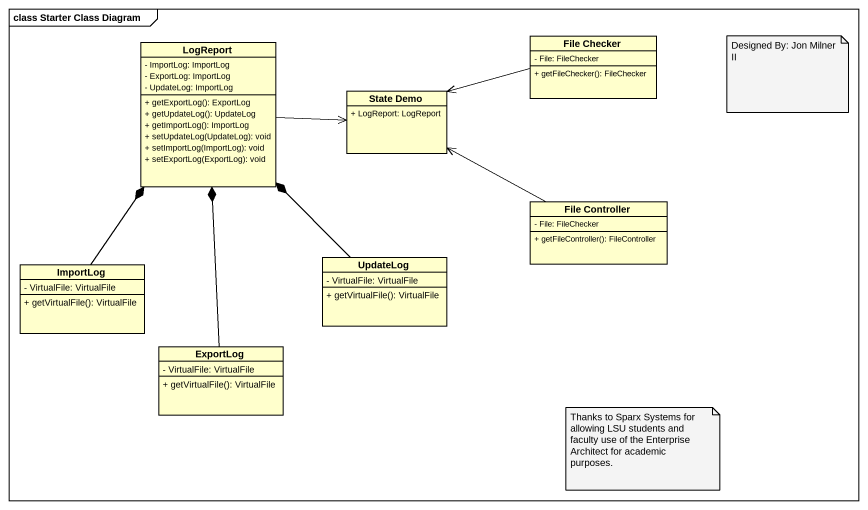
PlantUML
@startuml
mainframe class Starter Class Diagram
hide circle
hide empty members
skinparam classAttributeIconSize 0
class LogReport {
  - ImportLog: ImportLog
  - ExportLog: ImportLog
  - UpdateLog: ImportLog
  + getExportLog(): ExportLog
  + getUpdateLog(): UpdateLog
  + getImportLog(): ImportLog
  + setUpdateLog(UpdateLog): void
  + setImportLog(ImportLog): void
  + setExportLog(ExportLog): void
}
class "File Checker" as File_Checker {
  - File: FileChecker
  + getFileChecker(): FileChecker
}
class "State Demo" as State_Demo {
  + LogReport: LogReport
}
class "File Controller" as File_Controller {
  - File: FileChecker
  + getFileController(): FileController
}
class ImportLog {
  - VirtualFile: VirtualFile
  + getVirtualFile(): VirtualFile
}
class UpdateLog {
  - VirtualFile: VirtualFile
  + getVirtualFile(): VirtualFile
}
class ExportLog {
  - VirtualFile: VirtualFile
  + getVirtualFile(): VirtualFile
}
LogReport -right-> State_Demo
File_Checker -left-> State_Demo
File_Controller -left-> State_Demo
ImportLog -up-* LogReport
UpdateLog -up-* LogReport
ExportLog -up-* LogReport
note as N1
  Designed By: Jon Milner II
end note
note as N2
  Thanks to Sparx Systems for allowing LSU students and faculty use of the Enterprise Architect for academic purposes.
end note
@enduml
